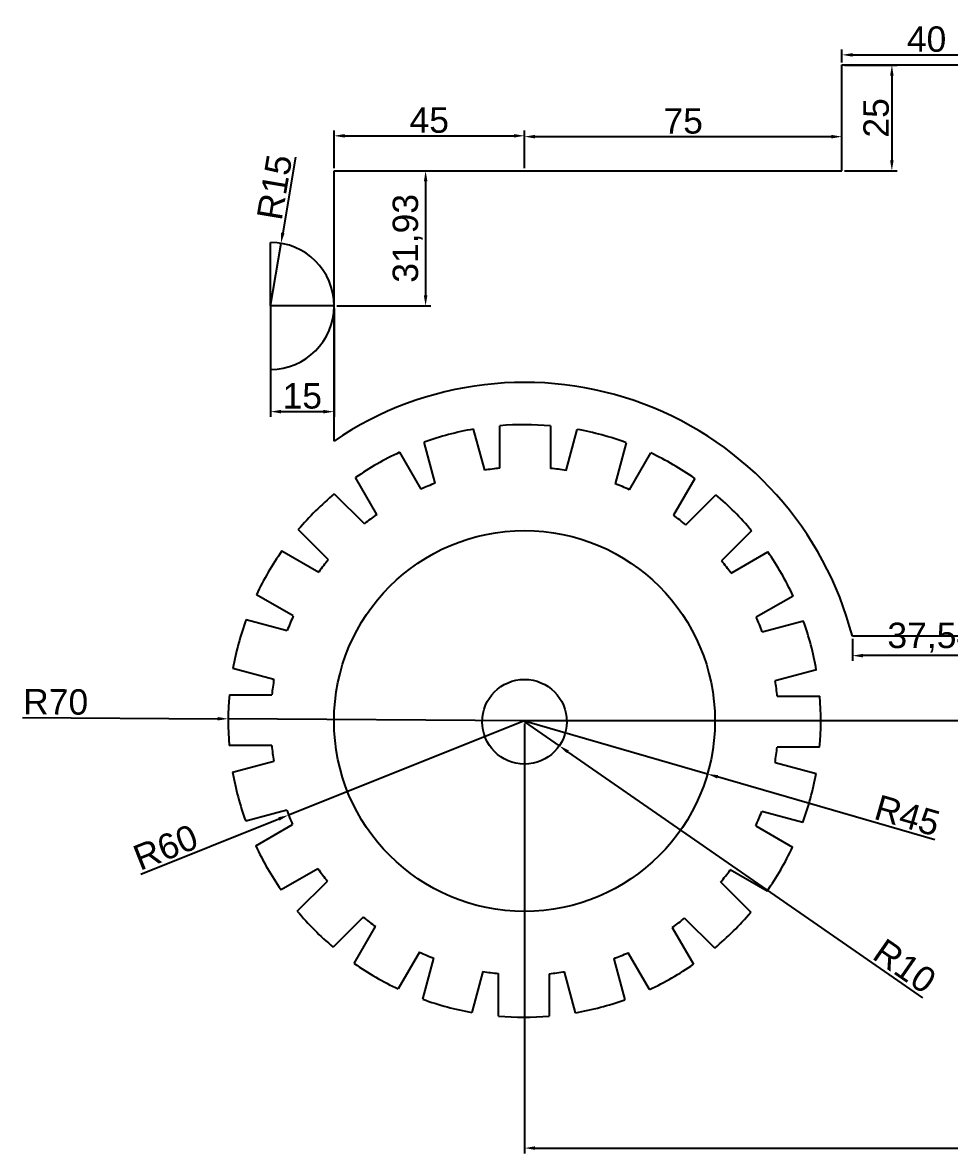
# Model space of a CAD drawing. Header units: millimetres. Extents: x 709 to 4693, y -85 to 383.
# Drawn here: x 1926.5 to 2145.4, y -30.9 to 236.3 of the extents above; entities that cross this region are included whole.
import ezdxf

# ---------------------------------------------------------------- set-up
doc = ezdxf.new("R2010")
doc.units = ezdxf.units.MM
doc.styles.get("Standard").update_dxf_attribs({"font": 'arial.ttf'})
doc.dimstyles.new('ISO-25', dxfattribs={"dimtxt": 6, "dimasz": 2.5, "dimexe": 1.25, "dimexo": 0.625, "dimtad": 1, "dimtxsty": 'Standard', "dimcen": 2.5, "dimclrt": 3, "dimadec": 0, "dimazin": 0, "dimtfac": 1, "dimtmove": 0, "dimatfit": 3, "dimfxl": 1, "dimtfillclr": 7, "dimarcsym": 0})

# ---------------------------------------------------------------- blocks, each defined once
blk = doc.blocks.new('*U99')
at = {"linetype": 'Continuous'}
for p, q in [((-5, 6), (5.04, 6)), ((5.01, -6), (-5.04, -6))]:
    blk.add_line(p, q, dxfattribs=at)
blk = doc.blocks.new('*U100')
at = {"color": 0, "linetype": 'ByBlock', "lineweight": -2, "transparency": 16777216}
for p, rotation in [((2735.39, 58.36), 104.9999999999999), ((2752.15, 60.52), 89.99999999999987), ((2768.9, 58.27), 74.99999999999989), ((2719.77, 51.94), 119.9999999999998), ((2784.49, 51.76), 59.99999999999991), ((2706.34, 41.69), 134.9999999999997), ((2797.86, 41.44), 44.99999999999991), ((2696.01, 28.31), 149.9999999999998), ((2808.11, 28.01), 29.99999999999993), ((2689.51, 12.72), 164.9999999999997), ((2814.54, 12.38), 14.99999999999992), ((2687.26, -4.02), 180), ((2689.42, -20.78), 194.9999999999996), ((2814.44, -21.12), 344.9999999999991), ((2695.84, -36.41), 209.9999999999996), ((2807.94, -36.71), 329.9999999999991), ((2706.09, -49.84), 224.9999999999995), ((2797.62, -50.08), 314.9999999999993), ((2719.46, -60.16), 239.9999999999994), ((2784.18, -60.33), 299.9999999999993), ((2735.06, -66.67), 254.9999999999994), ((2768.56, -66.76), 284.9999999999994), ((2751.8, -68.92), 269.9999999999993)]:
    blk.add_blockref('*U99', p, dxfattribs=dict(at, rotation=rotation))
blk.add_blockref('*U99', (2816.7, -4.37), dxfattribs=at)
blk = doc.blocks.new('*D101')
at = {"color": 0, "linetype": 'Continuous', "lineweight": -2, "transparency": 16777216}
for p, q in [((2120.69, 226.3), (2133.11, 226.3)), ((2131.86, 223.8), (2131.86, 203.8)), ((2120.69, 201.3), (2133.11, 201.3))]:
    blk.add_line(p, q, dxfattribs=at)
at = {"color": 0, "linetype": 'Continuous', "transparency": 16777216}
for points in [[(2131.44, 223.8), (2132.27, 223.8), (2131.86, 226.3)], [(2131.44, 203.8), (2132.27, 203.8), (2131.86, 201.3)]]:
    blk.add_solid(points, dxfattribs=at)
at = {"layer": 'Defpoints', "color": 0, "linetype": 'Continuous', "transparency": 16777216}
for p in [(2120.06, 226.3), (2120.06, 201.3), (2131.86, 201.3)]:
    blk.add_point(p, dxfattribs=at)
at = {"color": 3, "linetype": 'Continuous', "transparency": 16777216, "insert": (2128.17, 213.8), "char_height": 6, "attachment_point": 5, "rotation": 90}
blk.add_mtext('25', dxfattribs=at)
blk = doc.blocks.new('*D104')
at = {"color": 0, "linetype": 'Continuous', "lineweight": -2, "transparency": 16777216}
for p, q in [((2000.69, 201.3), (2022.95, 201.3)), ((2021.7, 198.8), (2021.7, 171.87)), ((2000.69, 169.37), (2022.95, 169.37))]:
    blk.add_line(p, q, dxfattribs=at)
at = {"color": 0, "linetype": 'Continuous', "transparency": 16777216}
for points in [[(2021.29, 198.8), (2022.12, 198.8), (2021.7, 201.3)], [(2021.29, 171.87), (2022.12, 171.87), (2021.7, 169.37)]]:
    blk.add_solid(points, dxfattribs=at)
at = {"layer": 'Defpoints', "color": 0, "linetype": 'Continuous', "transparency": 16777216}
for p in [(2000.06, 201.3), (2000.06, 169.37), (2021.7, 169.37)]:
    blk.add_point(p, dxfattribs=at)
at = {"color": 3, "linetype": 'Continuous', "transparency": 16777216, "insert": (2017.47, 185.34), "char_height": 6, "attachment_point": 5, "rotation": 90}
blk.add_mtext('31,93', dxfattribs=at)
blk = doc.blocks.new('*D117')
at = {"color": 0, "linetype": 'Continuous', "lineweight": -2, "transparency": 16777216}
for p, q in [((2122.52, 90.68), (2122.52, 85.49)), ((2160.06, 90.68), (2160.06, 85.49)), ((2157.56, 86.74), (2125.02, 86.74))]:
    blk.add_line(p, q, dxfattribs=at)
at = {"color": 0, "linetype": 'Continuous', "transparency": 16777216}
for points in [[(2125.02, 87.15), (2125.02, 86.32), (2122.52, 86.74)], [(2157.56, 87.15), (2157.56, 86.32), (2160.06, 86.74)]]:
    blk.add_solid(points, dxfattribs=at)
at = {"layer": 'Defpoints', "color": 0, "linetype": 'Continuous', "transparency": 16777216}
for p in [(2122.52, 91.3), (2160.06, 91.3), (2122.52, 86.74)]:
    blk.add_point(p, dxfattribs=at)
at = {"color": 3, "linetype": 'Continuous', "transparency": 16777216, "insert": (2141.29, 90.97), "char_height": 6, "attachment_point": 5}
blk.add_mtext('37,54', dxfattribs=at)
blk = doc.blocks.new('*D118')
at = {"color": 0, "linetype": 'Continuous', "lineweight": -2, "transparency": 16777216}
for p, q in [((2045.06, 70.68), (2045.06, -30.87)), ((2330.06, 70.68), (2330.06, -30.87)), ((2047.56, -29.62), (2327.56, -29.62))]:
    blk.add_line(p, q, dxfattribs=at)
at = {"color": 0, "linetype": 'Continuous', "transparency": 16777216}
for points in [[(2047.56, -29.21), (2047.56, -30.04), (2045.06, -29.62)], [(2327.56, -29.21), (2327.56, -30.04), (2330.06, -29.62)]]:
    blk.add_solid(points, dxfattribs=at)
at = {"layer": 'Defpoints', "color": 0, "linetype": 'Continuous', "transparency": 16777216}
for p in [(2045.06, 71.31), (2330.06, 71.31), (2330.06, -29.62)]:
    blk.add_point(p, dxfattribs=at)
at = {"color": 3, "linetype": 'Continuous', "transparency": 16777216, "insert": (2187.56, -25.93), "char_height": 6, "attachment_point": 5}
blk.add_mtext('285', dxfattribs=at)
blk = doc.blocks.new('*D119')
at = {"color": 0, "linetype": 'Continuous', "lineweight": -2, "transparency": 16777216}
for p, q in [((2000.06, 201.93), (2000.06, 210.82)), ((2002.56, 209.57), (2042.56, 209.57)), ((2045.06, 201.93), (2045.06, 210.82))]:
    blk.add_line(p, q, dxfattribs=at)
at = {"color": 0, "linetype": 'Continuous', "transparency": 16777216}
for points in [[(2002.56, 209.98), (2002.56, 209.15), (2000.06, 209.57)], [(2042.56, 209.98), (2042.56, 209.15), (2045.06, 209.57)]]:
    blk.add_solid(points, dxfattribs=at)
at = {"layer": 'Defpoints', "color": 0, "linetype": 'Continuous', "transparency": 16777216}
for p in [(2045.06, 209.57), (2000.06, 201.3), (2045.06, 201.3)]:
    blk.add_point(p, dxfattribs=at)
at = {"color": 3, "linetype": 'Continuous', "transparency": 16777216, "insert": (2022.56, 213.24), "char_height": 6, "attachment_point": 5}
blk.add_mtext('45', dxfattribs=at)
blk = doc.blocks.new('*D120')
at = {"color": 0, "linetype": 'Continuous', "lineweight": -2, "transparency": 16777216}
for p, q in [((2045.06, 201.93), (2045.06, 210.62)), ((2047.56, 209.37), (2117.56, 209.37)), ((2120.06, 201.93), (2120.06, 210.62))]:
    blk.add_line(p, q, dxfattribs=at)
at = {"color": 0, "linetype": 'Continuous', "transparency": 16777216}
for points in [[(2047.56, 209.79), (2047.56, 208.95), (2045.06, 209.37)], [(2117.56, 209.79), (2117.56, 208.95), (2120.06, 209.37)]]:
    blk.add_solid(points, dxfattribs=at)
at = {"layer": 'Defpoints', "color": 0, "linetype": 'Continuous', "transparency": 16777216}
for p in [(2120.06, 209.37), (2045.06, 201.3), (2120.06, 201.3)]:
    blk.add_point(p, dxfattribs=at)
at = {"color": 3, "linetype": 'Continuous', "transparency": 16777216, "insert": (2082.56, 213.05), "char_height": 6, "attachment_point": 5}
blk.add_mtext('75', dxfattribs=at)
blk = doc.blocks.new('*D121')
at = {"color": 0, "linetype": 'Continuous', "lineweight": -2, "transparency": 16777216}
for p, q in [((2120.06, 226.93), (2120.06, 229.94)), ((2160.06, 226.93), (2160.06, 229.94)), ((2122.56, 228.69), (2157.56, 228.69))]:
    blk.add_line(p, q, dxfattribs=at)
at = {"color": 0, "linetype": 'Continuous', "transparency": 16777216}
for points in [[(2122.56, 229.11), (2122.56, 228.27), (2120.06, 228.69)], [(2157.56, 229.11), (2157.56, 228.27), (2160.06, 228.69)]]:
    blk.add_solid(points, dxfattribs=at)
at = {"layer": 'Defpoints', "color": 0, "linetype": 'Continuous', "transparency": 16777216}
for p in [(2160.06, 228.69), (2120.06, 226.3), (2160.06, 226.3)]:
    blk.add_point(p, dxfattribs=at)
at = {"color": 3, "linetype": 'Continuous', "transparency": 16777216, "insert": (2140.06, 232.38), "char_height": 6, "attachment_point": 5}
blk.add_mtext('40', dxfattribs=at)
blk = doc.blocks.new('*D166')
at = {"color": 0, "linetype": 'Continuous', "lineweight": -2, "transparency": 16777216}
for p, q in [((1985.06, 168.75), (1985.06, 143.14)), ((2000.06, 168.75), (2000.06, 143.14)), ((1987.56, 144.39), (1997.56, 144.39))]:
    blk.add_line(p, q, dxfattribs=at)
at = {"color": 0, "linetype": 'Continuous', "transparency": 16777216}
for points in [[(1987.56, 144.81), (1987.56, 143.97), (1985.06, 144.39)], [(1997.56, 144.81), (1997.56, 143.97), (2000.06, 144.39)]]:
    blk.add_solid(points, dxfattribs=at)
at = {"layer": 'Defpoints', "color": 0, "linetype": 'Continuous', "transparency": 16777216}
for p in [(1985.06, 169.37), (2000.06, 169.37), (2000.06, 144.39)]:
    blk.add_point(p, dxfattribs=at)
at = {"color": 3, "linetype": 'Continuous', "transparency": 16777216, "insert": (1992.56, 148.08), "char_height": 6, "attachment_point": 5}
blk.add_mtext('15', dxfattribs=at)
blk = doc.blocks.new('*D167')
at = {"color": 0, "linetype": 'Continuous', "lineweight": -2, "transparency": 16777216}
for p, q in [((1990.96, 204.51), (1987.96, 186.63)), ((1985.06, 169.37), (1987.55, 184.17))]:
    blk.add_line(p, q, dxfattribs=at)
at = {"color": 0, "linetype": 'Continuous', "transparency": 16777216}
blk.add_solid([(1987.55, 186.7), (1988.37, 186.56), (1987.55, 184.17)], dxfattribs=at)
at = {"layer": 'Defpoints', "color": 0, "linetype": 'Continuous', "transparency": 16777216}
for p in [(1987.55, 184.17), (1985.06, 169.37)]:
    blk.add_point(p, dxfattribs=at)
at = {"color": 3, "linetype": 'Continuous', "transparency": 16777216, "insert": (1986.03, 197.42), "char_height": 6, "attachment_point": 5, "rotation": 80.4707}
blk.add_mtext('R15', dxfattribs=at)
blk = doc.blocks.new('*D168')
at = {"color": 0, "linetype": 'Continuous', "lineweight": -2, "transparency": 16777216}
for p, q in [((1926.49, 72.16), (1972.56, 71.83)), ((2045.06, 71.31), (1975.06, 71.81))]:
    blk.add_line(p, q, dxfattribs=at)
at = {"color": 0, "linetype": 'Continuous', "transparency": 16777216}
blk.add_solid([(1972.57, 72.25), (1972.56, 71.41), (1975.06, 71.81)], dxfattribs=at)
at = {"layer": 'Defpoints', "color": 0, "linetype": 'Continuous', "transparency": 16777216}
for p in [(1975.06, 71.81), (2045.06, 71.31)]:
    blk.add_point(p, dxfattribs=at)
at = {"color": 3, "linetype": 'Continuous', "transparency": 16777216, "insert": (1934.3, 75.79), "char_height": 6, "attachment_point": 5, "rotation": 359.5872}
blk.add_mtext('R70', dxfattribs=at)
blk = doc.blocks.new('*D169')
at = {"color": 0, "linetype": 'Continuous', "lineweight": -2, "transparency": 16777216}
for p, q in [((2045.06, 71.31), (1989.34, 49.07)), ((1954.39, 35.13), (1987.01, 48.14))]:
    blk.add_line(p, q, dxfattribs=at)
at = {"color": 0, "linetype": 'Continuous', "transparency": 16777216}
blk.add_solid([(1986.86, 48.53), (1987.17, 47.76), (1989.34, 49.07)], dxfattribs=at)
at = {"layer": 'Defpoints', "color": 0, "linetype": 'Continuous', "transparency": 16777216}
for p in [(2045.06, 71.31), (1989.34, 49.07)]:
    blk.add_point(p, dxfattribs=at)
at = {"color": 3, "linetype": 'Continuous', "transparency": 16777216, "insert": (1960.26, 41.44), "char_height": 6, "attachment_point": 5, "rotation": 21.7541}
blk.add_mtext('R60', dxfattribs=at)
blk = doc.blocks.new('*D170')
at = {"color": 0, "linetype": 'Continuous', "lineweight": -2, "transparency": 16777216}
for p, q in [((2045.06, 71.13), (2053.28, 65.44)), ((2139.18, 5.91), (2055.34, 64.01))]:
    blk.add_line(p, q, dxfattribs=at)
at = {"color": 0, "linetype": 'Continuous', "transparency": 16777216}
blk.add_solid([(2055.57, 64.35), (2055.1, 63.67), (2053.28, 65.44)], dxfattribs=at)
at = {"layer": 'Defpoints', "color": 0, "linetype": 'Continuous', "transparency": 16777216}
for p in [(2045.06, 71.13), (2053.28, 65.44)]:
    blk.add_point(p, dxfattribs=at)
at = {"color": 3, "linetype": 'Continuous', "transparency": 16777216, "insert": (2134.89, 13.37), "char_height": 6, "attachment_point": 5, "rotation": 325.2778}
blk.add_mtext('R10', dxfattribs=at)
blk = doc.blocks.new('*D171')
at = {"color": 0, "linetype": 'Continuous', "lineweight": -2, "transparency": 16777216}
for p, q in [((2045.06, 71.31), (2088.29, 58.79)), ((2142, 43.24), (2090.69, 58.1))]:
    blk.add_line(p, q, dxfattribs=at)
at = {"color": 0, "linetype": 'Continuous', "transparency": 16777216}
blk.add_solid([(2090.8, 58.5), (2090.57, 57.7), (2088.29, 58.79)], dxfattribs=at)
at = {"layer": 'Defpoints', "color": 0, "linetype": 'Continuous', "transparency": 16777216}
for p in [(2045.06, 71.31), (2088.29, 58.79)]:
    blk.add_point(p, dxfattribs=at)
at = {"color": 3, "linetype": 'Continuous', "transparency": 16777216, "insert": (2135.51, 48.95), "char_height": 6, "attachment_point": 5, "rotation": 343.8526}
blk.add_mtext('R45', dxfattribs=at)

msp = doc.modelspace()

# ---------------------------------------------------------------- linework, layer by layer
at = {"linetype": 'Continuous'}
for p, q in [((2120.063, 201.305), (2120.063, 226.305)), ((2120.063, 226.305), (2160.063, 226.305)), ((2000.063, 137.445), (2000.063, 201.305)), ((2000.063, 201.305), (2045.063, 201.305)), ((2045.063, 201.305), (2120.063, 201.305)), ((1985.063, 169.375), (1985.063, 184.375)), ((2000.063, 169.375), (1985.063, 169.375)), ((1985.063, 169.375), (1985.063, 154.375)), ((2160.063, 91.305), (2122.523, 91.305)), ((2330.063, 71.307), (2045.063, 71.307))]:
    msp.add_line(p, q, dxfattribs=at)
for centre, radius in [((2045.063, 71.307), 45), ((2045.063, 71.132), 10)]:
    msp.add_circle(centre, radius, dxfattribs=at)
for centre, radius, start, end in [((1985.063, 169.375), 15, 270, 90), ((2045.063, 71.307), 80, 14.47563, 124.22887), ((2045.063, 71.307), 70, 99.93926, 109.77349), ((2045.063, 71.307), 70, 84.93926, 94.77349), ((2045.063, 71.307), 70, 69.93926, 79.77349), ((2045.063, 71.307), 70, 114.93926, 124.77349), ((2045.063, 71.307), 70, 54.93926, 64.77349), ((2045.063, 71.307), 60, 95.57141, 99.09302), ((2045.063, 71.307), 60, 80.57141, 84.09302), ((2045.063, 71.307), 60, 110.57141, 114.09302), ((2045.063, 71.307), 60, 65.57141, 69.09302), ((2045.063, 71.307), 70, 129.93926, 139.77349), ((2045.063, 71.307), 70, 39.93926, 49.77349), ((2045.063, 71.307), 60, 125.57141, 129.09302), ((2045.063, 71.307), 60, 50.57141, 54.09302), ((2045.063, 71.307), 70, 144.93926, 154.77349), ((2045.063, 71.307), 70, 24.93926, 34.77349), ((2045.063, 71.307), 60, 140.57141, 144.09302), ((2045.063, 71.307), 60, 35.57141, 39.09302), ((2045.063, 71.307), 70, 159.93926, 169.77349), ((2045.063, 71.307), 60, 155.57141, 159.09302), ((2045.063, 71.307), 60, 20.57141, 24.09302), ((2045.063, 71.307), 70, 9.93926, 19.77349), ((2045.063, 71.307), 60, 170.57141, 174.09302), ((2045.063, 71.307), 60, 5.57141, 9.09302), ((2045.063, 71.307), 70, 174.93926, 184.77349), ((2045.063, 71.307), 70, 354.93926, 4.77349), ((2045.063, 71.307), 60, 185.57141, 189.09302), ((2045.063, 71.307), 60, 350.57141, 354.09302), ((2045.063, 71.307), 70, 189.93926, 199.77349), ((2045.063, 71.307), 70, 339.93926, 349.77349), ((2045.063, 71.307), 60, 200.57141, 204.09302), ((2045.063, 71.307), 60, 335.57141, 339.09302), ((2045.063, 71.307), 70, 204.93926, 214.77349), ((2045.063, 71.307), 70, 324.93926, 334.77349), ((2045.063, 71.307), 60, 215.57141, 219.09302), ((2045.063, 71.307), 60, 320.57141, 324.09302), ((2045.063, 71.307), 70, 219.93926, 229.77349), ((2045.063, 71.307), 60, 230.57141, 234.09302), ((2045.063, 71.307), 60, 305.57141, 309.09302), ((2045.063, 71.307), 70, 309.93926, 319.77349), ((2045.063, 71.307), 60, 245.57141, 249.09302), ((2045.063, 71.307), 60, 290.57141, 294.09302), ((2045.063, 71.307), 70, 234.93926, 244.77349), ((2045.063, 71.307), 70, 294.93926, 304.77349), ((2045.063, 71.307), 60, 260.57141, 264.09302), ((2045.063, 71.307), 60, 275.57141, 279.09302), ((2045.063, 71.307), 70, 249.93926, 259.77349), ((2045.063, 71.307), 70, 279.93926, 289.77349), ((2045.063, 71.307), 70, 264.93926, 274.77349)]:
    msp.add_arc(centre, radius, start, end, dxfattribs=at)

# ---------------------------------------------------------------- block references
msp.add_blockref('*U100', (-706.913, 75.505), dxfattribs=at)

# ---------------------------------------------------------------- dimensions: what is measured, and where the dimension line sits
for base, p1, p2, picture, middle in [((2160.063, 228.69), (2120.063, 226.305), (2160.063, 226.305), '*D121', (2140.063, 232.379)), ((2045.063, 209.566), (2000.063, 201.305), (2045.063, 201.305), '*D119', (2022.563, 213.243)), ((2120.063, 209.37), (2045.063, 201.305), (2120.063, 201.305), '*D120', (2082.563, 213.046)), ((2122.523, 86.737), (2160.063, 91.305), (2122.523, 91.305), '*D117', (2141.293, 90.967)), ((2330.063, -29.622), (2045.063, 71.307), (2330.063, 71.307), '*D118', (2187.563, -25.933))]:
    dim = msp.add_linear_dim(base=base, p1=p1, p2=p2, dimstyle='ISO-25', dxfattribs=at)
    dim.commit()
    dim.dimension.update_dxf_attribs({"geometry": picture, "text_midpoint": middle})
for base, p1, p2, picture, middle in [((2131.856, 201.305), (2120.063, 226.305), (2120.063, 201.305), '*D101', (2128.168, 213.805)), ((2021.702, 169.375), (2000.063, 201.305), (2000.063, 169.375), '*D104', (2017.472, 185.34))]:
    dim = msp.add_linear_dim(base=base, p1=p1, p2=p2, angle=90, dimstyle='ISO-25', dxfattribs=at)
    dim.commit()
    dim.dimension.update_dxf_attribs({"geometry": picture, "text_midpoint": middle})
at = {"color": 0, "linetype": 'Continuous'}
dim = msp.add_radius_dim(center=(1985.063, 169.375), mpoint=(1987.546, 184.168), dimstyle='ISO-25', dxfattribs=at)
dim.commit()
dim.dimension.update_dxf_attribs({"geometry": '*D167', "text_midpoint": (1986.03, 197.417)})
dim = msp.add_linear_dim(base=(2000.063, 144.39), p1=(1985.063, 169.375), p2=(2000.063, 169.375), dimstyle='ISO-25', dxfattribs=at)
dim.commit()
dim.dimension.update_dxf_attribs({"geometry": '*D166', "text_midpoint": (1992.563, 148.078)})
for center, mpoint, picture, middle in [((2045.063, 71.307), (1975.065, 71.811), '*D168', (1934.275, 72.105)), ((2045.063, 71.307), (1989.336, 49.07), '*D169', (1961.624, 38.011)), ((2045.063, 71.307), (2088.288, 58.792), '*D171', (2134.491, 45.415)), ((2045.063, 71.132), (2053.282, 65.436), '*D170', (2132.787, 10.339))]:
    dim = msp.add_radius_dim(center=center, mpoint=mpoint, dimstyle='ISO-25', dxfattribs=at)
    dim.commit()
    dim.dimension.update_dxf_attribs({"geometry": picture, "text_midpoint": middle, "dimtype": 164})

doc.saveas('drawing.dxf')
